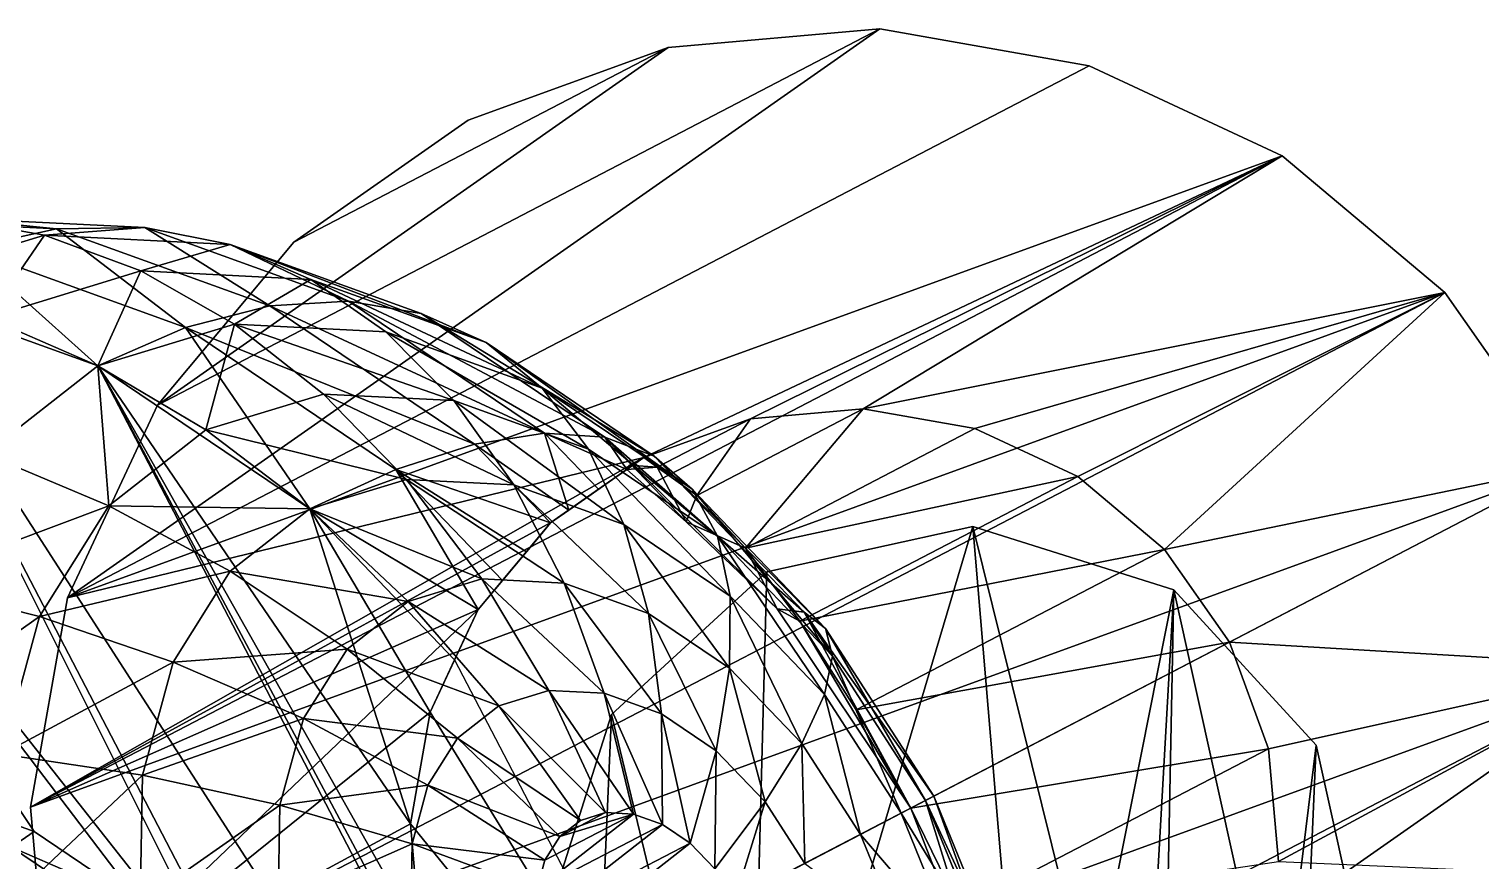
# Model space of a CAD drawing. Extents: x -32 to 38.3, y -16.7 to 82.8.
# Drawn here: x -23.24 to -9.87, y 32.91 to 40.57 of the extents above; entities that cross this region are included whole.
import ezdxf

# ---------------------------------------------------------------- set-up
doc = ezdxf.new("R2010")
doc.units = 0
doc.header["$MEASUREMENT"] = 0
doc.layers.add('STL2DXF', color=7, linetype='Continuous')

msp = doc.modelspace()

# ---------------------------------------------------------------- linework, layer by layer
at = {"layer": 'STL2DXF'}
for points in [[(-15.408, 40.573, 7.251), (-22.062, 37.109, 7.251), (-22.89, 35.334, 7.251)], [(-15.408, 40.573, 7.251), (-22.89, 35.334, 7.251), (-13.48, 40.233, 7.251)], [(-22.062, 37.109, 5), (-15.408, 40.573, 5), (-22.89, 35.334, 5)], [(-22.89, 35.334, 5), (-15.408, 40.573, 5), (-13.48, 40.233, 5)], [(-17.359, 40.402, 7.251), (-22.062, 37.109, 7.251), (-15.408, 40.573, 7.251)], [(-22.062, 37.109, 5), (-17.359, 40.402, 5), (-15.408, 40.573, 5)], [(-15.408, 40.573, 7.251), (-17.359, 40.402, 5), (-17.359, 40.402, 7.251)], [(-17.359, 40.402, 5), (-15.408, 40.573, 7.251), (-15.408, 40.573, 5)], [(-13.48, 40.233, 7.251), (-15.408, 40.573, 5), (-15.408, 40.573, 7.251)], [(-15.408, 40.573, 5), (-13.48, 40.233, 7.251), (-13.48, 40.233, 5)], [(-17.359, 40.402, 7.251), (-20.804, 38.609, 7.251), (-22.062, 37.109, 7.251)], [(-20.804, 38.609, 5), (-17.359, 40.402, 5), (-22.062, 37.109, 5)], [(-20.804, 38.609, 7.251), (-17.359, 40.402, 7.251), (-19.199, 39.732, 7.251)], [(-17.359, 40.402, 5), (-20.804, 38.609, 5), (-19.199, 39.732, 5)], [(-17.359, 40.402, 7.251), (-19.199, 39.732, 5), (-19.199, 39.732, 7.251)], [(-19.199, 39.732, 5), (-17.359, 40.402, 7.251), (-17.359, 40.402, 5)], [(-13.48, 40.233, 7.251), (-22.89, 35.334, 7.251), (-11.705, 39.405, 7.251)], [(-22.89, 35.334, 5), (-13.48, 40.233, 5), (-11.705, 39.405, 5)], [(-13.48, 40.233, 7.251), (-11.705, 39.405, 5), (-13.48, 40.233, 5)], [(-11.705, 39.405, 5), (-13.48, 40.233, 7.251), (-11.705, 39.405, 7.251)], [(-19.199, 39.732, 7.251), (-20.804, 38.609, 5), (-20.804, 38.609, 7.251)], [(-20.804, 38.609, 5), (-19.199, 39.732, 7.251), (-19.199, 39.732, 5)], [(-22.89, 35.334, 5), (-11.705, 39.405, 5), (-23.23, 33.405, 5)], [(-23.23, 33.405, 5), (-11.705, 39.405, 5), (-10.205, 38.146, 5)], [(-11.705, 39.405, 7.251), (-22.89, 35.334, 7.251), (-17.583, 36.626, 7.251)], [(-11.705, 39.405, 7.251), (-17.583, 36.626, 7.251), (-16.601, 36.983, 7.251)], [(-11.705, 39.405, 7.251), (-16.601, 36.983, 7.251), (-15.561, 37.074, 7.251)], [(-11.705, 39.405, 7.251), (-15.561, 37.074, 7.251), (-10.205, 38.146, 7.251)], [(-11.705, 39.405, 7.251), (-10.205, 38.146, 5), (-11.705, 39.405, 5)], [(-10.205, 38.146, 5), (-11.705, 39.405, 7.251), (-10.205, 38.146, 7.251)], [(-24.002, 38.835, 30.337), (-22.992, 38.731, 27.737), (-24.899, 38.827, 29.384)], [(-23.818, 38.55, 26.739), (-24.899, 38.827, 29.384), (-22.992, 38.731, 27.737)], [(-24.002, 38.835, 30.337), (-24.645, 38.204, 32.857), (-23.102, 38.674, 31.272)], [(-22.992, 38.731, 27.737), (-24.002, 38.835, 30.337), (-22.179, 38.744, 28.761)], [(-23.102, 38.674, 31.272), (-22.179, 38.744, 28.761), (-24.002, 38.835, 30.337)], [(-23.627, 37.914, 33.626), (-23.102, 38.674, 31.272), (-24.645, 38.204, 32.857)], [(-22.992, 38.731, 27.737), (-21.803, 37.823, 25.287), (-23.818, 38.55, 26.739)], [(-23.102, 38.674, 31.272), (-23.627, 37.914, 33.626), (-22.214, 38.345, 32.174)], [(-22.179, 38.744, 28.761), (-23.102, 38.674, 31.272), (-21.393, 38.588, 29.795)], [(-22.214, 38.345, 32.174), (-21.393, 38.588, 29.795), (-23.102, 38.674, 31.272)], [(-22.179, 38.744, 28.761), (-21.028, 38.023, 26.322), (-22.992, 38.731, 27.737)], [(-21.803, 37.823, 25.287), (-22.992, 38.731, 27.737), (-21.028, 38.023, 26.322)], [(-21.028, 38.023, 26.322), (-22.179, 38.744, 28.761), (-20.301, 38.067, 27.408)], [(-21.393, 38.588, 29.795), (-20.301, 38.067, 27.408), (-22.179, 38.744, 28.761)], [(-23.818, 38.55, 26.739), (-22.612, 37.47, 24.322), (-24.645, 38.204, 25.786)], [(-22.612, 37.47, 24.322), (-23.818, 38.55, 26.739), (-21.803, 37.823, 25.287)], [(-21.393, 38.588, 29.795), (-22.214, 38.345, 32.174), (-20.648, 38.267, 30.821)], [(-20.804, 38.609, 7.251), (-22.062, 37.109, 5), (-22.062, 37.109, 7.251)], [(-22.062, 37.109, 5), (-20.804, 38.609, 7.251), (-20.804, 38.609, 5)], [(-20.301, 38.067, 27.408), (-21.393, 38.588, 29.795), (-19.632, 37.953, 28.527)], [(-21.393, 38.588, 29.795), (-19.035, 37.685, 29.659), (-19.632, 37.953, 28.527)], [(-19.035, 37.685, 29.659), (-21.393, 38.588, 29.795), (-20.648, 38.267, 30.821)], [(-24.645, 38.204, 25.786), (-21.35, 31.614, 25.907), (-26.619, 38.302, 27.491)], [(-26.619, 38.302, 27.491), (-21.35, 31.614, 25.907), (-22.22, 32.521, 26.26)], [(-26.619, 38.302, 27.491), (-22.22, 32.521, 26.26), (-23.197, 33.18, 26.822)], [(-26.619, 38.302, 27.491), (-23.197, 33.18, 26.822), (-24.213, 33.547, 27.554)], [(-22.612, 37.47, 34.322), (-22.214, 38.345, 32.174), (-23.627, 37.914, 33.626)], [(-22.214, 38.345, 32.174), (-22.612, 37.47, 34.322), (-21.353, 37.854, 33.027)], [(-21.353, 37.854, 33.027), (-20.648, 38.267, 30.821), (-22.214, 38.345, 32.174)], [(-20.648, 38.267, 30.821), (-21.353, 37.854, 33.027), (-19.957, 37.784, 31.822)], [(-20.648, 38.267, 30.821), (-18.519, 37.266, 30.786), (-19.035, 37.685, 29.659)], [(-18.519, 37.266, 30.786), (-20.648, 38.267, 30.821), (-19.957, 37.784, 31.822)], [(-22.612, 37.47, 24.322), (-16.082, 24.926, 24.322), (-24.645, 38.204, 25.786)], [(-24.645, 38.204, 25.786), (-16.082, 24.926, 24.322), (-20.646, 30.522, 25.786)], [(-24.645, 38.204, 25.786), (-20.646, 30.522, 25.786), (-21.35, 31.614, 25.907)], [(-23.23, 33.405, 5), (-10.205, 38.146, 5), (-23.059, 31.454, 5)], [(-23.059, 31.454, 5), (-10.205, 38.146, 5), (-9.081, 36.542, 5)], [(-10.205, 38.146, 7.251), (-15.561, 37.074, 7.251), (-14.533, 36.893, 7.251)], [(-10.205, 38.146, 7.251), (-14.533, 36.893, 7.251), (-13.586, 36.452, 7.251)], [(-10.205, 38.146, 7.251), (-13.586, 36.452, 7.251), (-12.786, 35.78, 7.251)], [(-10.205, 38.146, 7.251), (-12.786, 35.78, 7.251), (-9.081, 36.542, 7.251)], [(-10.205, 38.146, 7.251), (-9.081, 36.542, 5), (-10.205, 38.146, 5)], [(-9.081, 36.542, 5), (-10.205, 38.146, 7.251), (-9.081, 36.542, 7.251)], [(-19.142, 36.75, 25.237), (-21.803, 37.823, 25.287), (-21.028, 38.023, 26.322)], [(-18.496, 36.849, 26.37), (-21.028, 38.023, 26.322), (-20.301, 38.067, 27.408)], [(-21.028, 38.023, 26.322), (-18.496, 36.849, 26.37), (-19.142, 36.75, 25.237)], [(-20.301, 38.067, 27.408), (-17.941, 36.812, 27.554), (-18.496, 36.849, 26.37)], [(-17.941, 36.812, 27.554), (-20.301, 38.067, 27.408), (-19.632, 37.953, 28.527)], [(-23.627, 37.914, 33.626), (-23.648, 36.659, 35.616), (-22.612, 37.47, 34.322)], [(-21.617, 36.88, 34.931), (-21.353, 37.854, 33.027), (-22.612, 37.47, 34.322)], [(-21.353, 37.854, 33.027), (-21.617, 36.88, 34.931), (-20.533, 37.21, 33.817)], [(-21.353, 37.854, 33.027), (-19.331, 37.15, 32.779), (-19.957, 37.784, 31.822)], [(-19.331, 37.15, 32.779), (-21.353, 37.854, 33.027), (-20.533, 37.21, 33.817)], [(-19.632, 37.953, 28.527), (-17.486, 36.639, 28.768), (-17.941, 36.812, 27.554)], [(-17.486, 36.639, 28.768), (-19.632, 37.953, 28.527), (-19.035, 37.685, 29.659)], [(-21.803, 37.823, 25.287), (-20.659, 36.152, 23.198), (-22.612, 37.47, 24.322)], [(-20.659, 36.152, 23.198), (-21.803, 37.823, 25.287), (-19.867, 36.516, 24.173)], [(-21.803, 37.823, 25.287), (-19.142, 36.75, 25.237), (-19.867, 36.516, 24.173)], [(-19.957, 37.784, 31.822), (-18.093, 36.704, 31.888), (-18.519, 37.266, 30.786)], [(-18.093, 36.704, 31.888), (-19.957, 37.784, 31.822), (-19.331, 37.15, 32.779)], [(-19.035, 37.685, 29.659), (-17.138, 36.334, 29.991), (-17.486, 36.639, 28.768)], [(-17.138, 36.334, 29.991), (-19.035, 37.685, 29.659), (-18.519, 37.266, 30.786)], [(-22.509, 36.181, 36.046), (-22.612, 37.47, 34.322), (-23.648, 36.659, 35.616)], [(-22.612, 37.47, 34.322), (-22.509, 36.181, 36.046), (-21.617, 36.88, 34.931)], [(-19.284, 31.231, 24.251), (-16.082, 24.926, 24.322), (-22.612, 37.47, 24.322)], [(-20.659, 36.152, 23.198), (-19.732, 33.253, 23.715), (-22.612, 37.47, 24.322)], [(-22.612, 37.47, 24.322), (-19.732, 33.253, 23.715), (-19.641, 32.212, 24.114)], [(-22.612, 37.47, 24.322), (-19.641, 32.212, 24.114), (-19.284, 31.231, 24.251)], [(-21.617, 36.88, 34.931), (-19.768, 36.424, 34.53), (-20.533, 37.21, 33.817)], [(-20.533, 37.21, 33.817), (-18.781, 36.374, 33.678), (-19.331, 37.15, 32.779)], [(-18.781, 36.374, 33.678), (-20.533, 37.21, 33.817), (-19.768, 36.424, 34.53)], [(-18.519, 37.266, 30.786), (-16.904, 35.901, 31.204), (-17.138, 36.334, 29.991)], [(-16.904, 35.901, 31.204), (-18.519, 37.266, 30.786), (-18.093, 36.704, 31.888)], [(-22.062, 37.109, 7.251), (-22.89, 35.334, 5), (-22.89, 35.334, 7.251)], [(-22.89, 35.334, 5), (-22.062, 37.109, 7.251), (-22.062, 37.109, 5)], [(-19.331, 37.15, 32.779), (-17.765, 36.008, 32.945), (-18.093, 36.704, 31.888)], [(-17.765, 36.008, 32.945), (-19.331, 37.15, 32.779), (-18.781, 36.374, 33.678)], [(-15.561, 37.074, 22.251), (-16.601, 36.983, 22.251), (-17.095, 36.276, 27.251)], [(-16.647, 35.792, 27.251), (-15.561, 37.074, 22.251), (-17.095, 36.276, 27.251)], [(-14.533, 36.893, 22.251), (-15.561, 37.074, 22.251), (-16.647, 35.792, 27.251)], [(-15.561, 37.074, 22.251), (-16.601, 36.983, 7.251), (-16.601, 36.983, 22.251)], [(-16.601, 36.983, 7.251), (-15.561, 37.074, 22.251), (-15.561, 37.074, 7.251)], [(-14.533, 36.893, 22.251), (-15.561, 37.074, 7.251), (-15.561, 37.074, 22.251)], [(-15.561, 37.074, 7.251), (-14.533, 36.893, 22.251), (-14.533, 36.893, 7.251)], [(-16.601, 36.983, 22.251), (-17.583, 36.626, 22.251), (-17.459, 36.537, 27.251)], [(-16.601, 36.983, 22.251), (-17.583, 36.626, 7.251), (-17.583, 36.626, 22.251)], [(-17.583, 36.626, 7.251), (-16.601, 36.983, 22.251), (-16.601, 36.983, 7.251)], [(-17.095, 36.276, 27.251), (-16.601, 36.983, 22.251), (-17.459, 36.537, 27.251)], [(-22.509, 36.181, 36.046), (-20.659, 36.152, 35.445), (-21.617, 36.88, 34.931)], [(-19.768, 36.424, 34.53), (-21.617, 36.88, 34.931), (-20.659, 36.152, 35.445)], [(-18.496, 36.849, 26.37), (-18.273, 36.142, 25.422), (-19.142, 36.75, 25.237)], [(-18.496, 36.849, 26.37), (-17.739, 36.516, 27.251), (-18.001, 36.333, 26.169)], [(-17.739, 36.516, 27.251), (-18.496, 36.849, 26.37), (-17.941, 36.812, 27.554)], [(-18.273, 36.142, 25.422), (-18.496, 36.849, 26.37), (-18.001, 36.333, 26.169)], [(-17.739, 36.516, 27.251), (-17.941, 36.812, 27.554), (-17.194, 36.033, 27.251)], [(-17.941, 36.812, 27.554), (-16.354, 35.231, 27.251), (-17.194, 36.033, 27.251)], [(-16.354, 35.231, 27.251), (-17.941, 36.812, 27.554), (-16.105, 35.201, 28.207)], [(-16.105, 35.201, 28.207), (-17.941, 36.812, 27.554), (-17.486, 36.639, 28.768)], [(-16.647, 35.792, 27.251), (-13.586, 36.452, 22.251), (-14.533, 36.893, 22.251)], [(-14.533, 36.893, 22.251), (-13.586, 36.452, 7.251), (-14.533, 36.893, 7.251)], [(-13.586, 36.452, 7.251), (-14.533, 36.893, 22.251), (-13.586, 36.452, 22.251)], [(-24.392, 35.476, 36.822), (-22.509, 36.181, 36.046), (-23.648, 36.659, 35.616)], [(-19.142, 36.75, 25.237), (-18.441, 36.025, 24.953), (-19.867, 36.516, 24.173)], [(-18.273, 36.142, 25.422), (-18.441, 36.025, 24.953), (-19.142, 36.75, 25.237)], [(-18.093, 36.704, 31.888), (-16.788, 35.348, 32.383), (-16.904, 35.901, 31.204)], [(-16.788, 35.348, 32.383), (-18.093, 36.704, 31.888), (-17.765, 36.008, 32.945)], [(-17.486, 36.639, 28.768), (-15.908, 35.052, 29.492), (-16.105, 35.201, 28.207)], [(-15.908, 35.052, 29.492), (-17.486, 36.639, 28.768), (-17.138, 36.334, 29.991)], [(-23.23, 33.405, 7.251), (-17.583, 36.626, 7.251), (-22.89, 35.334, 7.251)], [(-17.583, 36.626, 7.251), (-23.23, 33.405, 7.251), (-18.438, 36.027, 7.251)], [(-23.059, 31.454, 5), (-9.081, 36.542, 5), (-22.39, 29.614, 5)], [(-22.39, 29.614, 5), (-9.081, 36.542, 5), (-8.412, 34.702, 5)], [(-19.109, 35.227, 23.321), (-20.659, 36.152, 23.198), (-19.867, 36.516, 24.173)], [(-18.441, 36.025, 24.953), (-18.664, 35.758, 24.364), (-19.867, 36.516, 24.173)], [(-18.664, 35.758, 24.364), (-18.885, 35.494, 23.775), (-19.867, 36.516, 24.173)], [(-19.109, 35.227, 23.321), (-19.867, 36.516, 24.173), (-18.885, 35.494, 23.775)], [(-18.273, 36.142, 25.422), (-17.583, 36.626, 7.251), (-18.438, 36.027, 7.251)], [(-17.583, 36.626, 7.251), (-18.273, 36.142, 25.422), (-18.001, 36.333, 26.169)], [(-17.583, 36.626, 7.251), (-18.001, 36.333, 26.169), (-17.739, 36.516, 22.251)], [(-17.739, 36.516, 22.251), (-18.001, 36.333, 26.169), (-17.739, 36.516, 27.251)], [(-17.583, 36.626, 22.251), (-17.739, 36.516, 22.251), (-17.715, 36.557, 27.251)], [(-17.583, 36.626, 7.251), (-17.739, 36.516, 22.251), (-17.583, 36.626, 22.251)], [(-17.715, 36.557, 27.251), (-17.739, 36.516, 22.251), (-17.739, 36.516, 27.251)], [(-17.739, 36.516, 27.251), (-17.459, 36.537, 27.251), (-17.715, 36.557, 27.251)], [(-17.459, 36.537, 27.251), (-17.739, 36.516, 27.251), (-17.194, 36.033, 27.251)], [(-17.459, 36.537, 27.251), (-17.583, 36.626, 22.251), (-17.715, 36.557, 27.251)], [(-17.459, 36.537, 27.251), (-17.194, 36.033, 27.251), (-17.095, 36.276, 27.251)], [(-9.081, 36.542, 7.251), (-12.786, 35.78, 7.251), (-12.188, 34.925, 7.251)], [(-9.081, 36.542, 7.251), (-12.188, 34.925, 7.251), (-8.412, 34.702, 7.251)], [(-20.659, 36.152, 35.445), (-19.073, 35.508, 35.154), (-19.768, 36.424, 34.53)], [(-19.768, 36.424, 34.53), (-18.317, 35.47, 34.501), (-18.781, 36.374, 33.678)], [(-18.317, 35.47, 34.501), (-19.768, 36.424, 34.53), (-19.073, 35.508, 35.154)], [(-18.781, 36.374, 33.678), (-17.539, 35.19, 33.941), (-17.765, 36.008, 32.945)], [(-17.539, 35.19, 33.941), (-18.781, 36.374, 33.678), (-18.317, 35.47, 34.501)], [(-16.146, 35.119, 27.251), (-13.586, 36.452, 22.251), (-16.647, 35.792, 27.251)], [(-16.146, 35.119, 27.251), (-12.786, 35.78, 22.251), (-13.586, 36.452, 22.251)], [(-13.586, 36.452, 22.251), (-12.786, 35.78, 7.251), (-13.586, 36.452, 7.251)], [(-12.786, 35.78, 7.251), (-13.586, 36.452, 22.251), (-12.786, 35.78, 22.251)], [(-17.095, 36.276, 27.251), (-17.194, 36.033, 27.251), (-16.647, 35.792, 27.251)], [(-17.138, 36.334, 29.991), (-15.845, 34.797, 30.774), (-15.908, 35.052, 29.492)], [(-15.845, 34.797, 30.774), (-17.138, 36.334, 29.991), (-16.904, 35.901, 31.204)], [(-22.509, 36.181, 36.046), (-24.392, 35.476, 36.822), (-23.149, 35.162, 37.084)], [(-23.149, 35.162, 37.084), (-21.392, 35.579, 36.36), (-22.509, 36.181, 36.046)], [(-20.659, 36.152, 35.445), (-22.509, 36.181, 36.046), (-21.392, 35.579, 36.36)], [(-21.392, 35.579, 36.36), (-19.754, 35.3, 35.854), (-20.659, 36.152, 35.445)], [(-19.073, 35.508, 35.154), (-20.659, 36.152, 35.445), (-19.754, 35.3, 35.854)], [(-20.659, 36.152, 23.198), (-19.109, 35.227, 23.321), (-19.326, 34.763, 22.657)], [(-19.55, 34.281, 23.079), (-20.659, 36.152, 23.198), (-19.326, 34.763, 22.657)], [(-20.659, 36.152, 23.198), (-19.55, 34.281, 23.079), (-19.732, 33.253, 23.715)], [(-18.273, 36.142, 25.422), (-18.438, 36.027, 7.251), (-18.441, 36.025, 24.953)], [(-18.438, 36.027, 7.251), (-23.23, 33.405, 7.251), (-19.109, 35.227, 7.251)], [(-18.438, 36.027, 7.251), (-19.109, 35.227, 7.251), (-18.441, 36.025, 24.953)], [(-18.441, 36.025, 24.953), (-19.109, 35.227, 7.251), (-18.522, 35.927, 24.737)], [(-18.664, 35.758, 24.364), (-18.441, 36.025, 24.953), (-18.522, 35.927, 24.737)], [(-17.765, 36.008, 32.945), (-16.792, 34.685, 33.511), (-16.788, 35.348, 32.383)], [(-16.792, 34.685, 33.511), (-17.765, 36.008, 32.945), (-17.539, 35.19, 33.941)], [(-16.647, 35.792, 27.251), (-17.194, 36.033, 27.251), (-16.354, 35.231, 27.251)], [(-14.554, 35.992, 1), (-13.965, 29.03, 1), (-16.621, 29.03, 1)], [(-14.554, 35.992, 1), (-16.621, 29.03, 1), (-16.449, 35.572, 1)], [(-14.554, 35.992, 5), (-12.826, 29.03, 5), (-16.621, 29.03, 5)], [(-14.554, 35.992, 5), (-16.621, 29.03, 5), (-16.449, 35.572, 5)], [(-16.449, 35.572, 1), (-14.554, 35.992, 5), (-16.449, 35.572, 5)], [(-14.554, 35.992, 5), (-16.449, 35.572, 1), (-14.554, 35.992, 1)], [(-12.702, 35.408, 1), (-13.965, 29.03, 1), (-14.554, 35.992, 1)], [(-12.702, 35.408, 5), (-12.826, 29.03, 5), (-14.554, 35.992, 5)], [(-14.554, 35.992, 1), (-12.702, 35.408, 5), (-14.554, 35.992, 5)], [(-12.702, 35.408, 5), (-14.554, 35.992, 1), (-12.702, 35.408, 1)], [(-19.109, 35.227, 7.251), (-18.885, 35.494, 23.775), (-18.522, 35.927, 24.737)], [(-18.522, 35.927, 24.737), (-18.885, 35.494, 23.775), (-18.664, 35.758, 24.364)], [(-16.904, 35.901, 31.204), (-15.918, 34.442, 32.03), (-15.845, 34.797, 30.774)], [(-15.918, 34.442, 32.03), (-16.904, 35.901, 31.204), (-16.788, 35.348, 32.383)], [(-16.647, 35.792, 27.251), (-16.354, 35.231, 27.251), (-16.146, 35.119, 27.251)], [(-15.626, 34.302, 27.251), (-12.786, 35.78, 22.251), (-16.146, 35.119, 27.251)], [(-15.626, 34.302, 27.251), (-12.786, 35.78, 22.251), (-16.146, 35.119, 27.251)], [(-15.626, 34.302, 27.251), (-12.188, 34.925, 22.251), (-12.786, 35.78, 22.251)], [(-12.786, 35.78, 22.251), (-12.188, 34.925, 7.251), (-12.786, 35.78, 7.251)], [(-12.188, 34.925, 7.251), (-12.786, 35.78, 22.251), (-12.188, 34.925, 22.251)], [(-21.392, 35.579, 36.36), (-23.149, 35.162, 37.084), (-21.917, 34.742, 37.213)], [(-21.917, 34.742, 37.213), (-20.315, 34.861, 36.555), (-21.392, 35.579, 36.36)], [(-19.754, 35.3, 35.854), (-21.392, 35.579, 36.36), (-20.315, 34.861, 36.555)], [(-16.449, 35.572, 1), (-16.621, 29.03, 1), (-17.881, 34.26, 1)], [(-16.449, 35.572, 5), (-16.621, 29.03, 5), (-17.881, 34.26, 5)], [(-17.881, 34.26, 1), (-16.449, 35.572, 5), (-17.881, 34.26, 5)], [(-16.449, 35.572, 5), (-17.881, 34.26, 1), (-16.449, 35.572, 1)], [(-24.791, 34.001, 37.857), (-23.149, 35.162, 37.084), (-24.392, 35.476, 36.822)], [(-19.754, 35.3, 35.854), (-18.458, 34.48, 35.678), (-19.073, 35.508, 35.154)], [(-18.885, 35.494, 23.775), (-19.109, 35.227, 7.251), (-19.109, 35.227, 23.321)], [(-19.073, 35.508, 35.154), (-17.947, 34.454, 35.237), (-18.317, 35.47, 34.501)], [(-17.947, 34.454, 35.237), (-19.073, 35.508, 35.154), (-18.458, 34.48, 35.678)], [(-18.317, 35.47, 34.501), (-17.42, 34.264, 34.858), (-17.539, 35.19, 33.941)], [(-17.42, 34.264, 34.858), (-18.317, 35.47, 34.501), (-17.947, 34.454, 35.237)], [(-23.23, 33.405, 7.251), (-22.89, 35.334, 5), (-23.23, 33.405, 5)], [(-22.89, 35.334, 5), (-23.23, 33.405, 7.251), (-22.89, 35.334, 7.251)], [(-20.315, 34.861, 36.555), (-18.918, 34.339, 36.152), (-19.754, 35.3, 35.854)], [(-18.458, 34.48, 35.678), (-19.754, 35.3, 35.854), (-18.918, 34.339, 36.152)], [(-16.126, 33.991, 33.241), (-16.788, 35.348, 32.383), (-16.792, 34.685, 33.511)], [(-16.788, 35.348, 32.383), (-16.126, 33.991, 33.241), (-15.918, 34.442, 32.03)], [(-11.39, 33.977, 1), (-13.965, 13.03, 1), (-12.702, 35.408, 1)], [(-12.702, 35.408, 1), (-13.965, 13.03, 1), (-13.965, 29.03, 1)], [(-12.702, 35.408, 5), (-11.554, 30.23, 5), (-12.826, 29.03, 5)], [(-11.39, 33.977, 5), (-11.554, 30.23, 5), (-12.702, 35.408, 5)], [(-11.39, 33.977, 5), (-12.702, 35.408, 1), (-11.39, 33.977, 1)], [(-12.702, 35.408, 1), (-11.39, 33.977, 5), (-12.702, 35.408, 5)], [(-19.109, 35.227, 7.251), (-23.23, 33.405, 7.251), (-23.059, 31.454, 7.251)], [(-19.109, 35.227, 7.251), (-23.059, 31.454, 7.251), (-19.55, 34.281, 7.251)], [(-19.55, 34.281, 7.251), (-19.326, 34.763, 22.657), (-19.109, 35.227, 7.251)], [(-19.109, 35.227, 7.251), (-19.326, 34.763, 22.657), (-19.109, 35.227, 23.321)], [(-17.539, 35.19, 33.941), (-16.915, 33.923, 34.567), (-16.792, 34.685, 33.511)], [(-16.915, 33.923, 34.567), (-17.539, 35.19, 33.941), (-17.42, 34.264, 34.858)], [(-16.105, 35.201, 28.207), (-15.123, 33.397, 27.251), (-16.354, 35.231, 27.251)], [(-16.146, 35.119, 27.251), (-16.354, 35.231, 27.251), (-15.123, 33.397, 27.251)], [(-16.105, 35.201, 28.207), (-14.912, 33.507, 29.322), (-14.987, 33.467, 28.016)], [(-14.912, 33.507, 29.322), (-16.105, 35.201, 28.207), (-15.908, 35.052, 29.492)], [(-15.123, 33.397, 27.251), (-16.105, 35.201, 28.207), (-14.987, 33.467, 28.016)], [(-23.149, 35.162, 37.084), (-24.791, 34.001, 37.857), (-23.493, 33.893, 37.975)], [(-23.493, 33.893, 37.975), (-21.917, 34.742, 37.213), (-23.149, 35.162, 37.084)], [(-16.146, 35.119, 27.251), (-15.123, 33.397, 27.251), (-15.626, 34.302, 27.251)], [(-15.908, 35.052, 29.492), (-14.987, 33.467, 30.627), (-14.912, 33.507, 29.322)], [(-14.987, 33.467, 30.627), (-15.908, 35.052, 29.492), (-15.845, 34.797, 30.774)], [(-15.123, 33.397, 27.251), (-12.188, 34.925, 22.251), (-15.626, 34.302, 27.251)], [(-15.123, 33.397, 27.251), (-11.83, 33.944, 22.251), (-12.188, 34.925, 22.251)], [(-8.412, 34.702, 7.251), (-12.188, 34.925, 7.251), (-11.83, 33.944, 7.251)], [(-12.188, 34.925, 22.251), (-11.83, 33.944, 7.251), (-12.188, 34.925, 7.251)], [(-11.83, 33.944, 7.251), (-12.188, 34.925, 22.251), (-11.83, 33.944, 22.251)], [(-20.315, 34.861, 36.555), (-21.917, 34.742, 37.213), (-20.717, 34.221, 37.207)], [(-20.717, 34.221, 37.207), (-19.298, 34.042, 36.625), (-20.315, 34.861, 36.555)], [(-18.918, 34.339, 36.152), (-20.315, 34.861, 36.555), (-19.298, 34.042, 36.625)], [(-15.214, 33.35, 31.91), (-15.845, 34.797, 30.774), (-15.918, 34.442, 32.03)], [(-15.845, 34.797, 30.774), (-15.214, 33.35, 31.91), (-14.987, 33.467, 30.627)], [(-21.917, 34.742, 37.213), (-23.493, 33.893, 37.975), (-22.2, 33.699, 37.945)], [(-22.39, 29.614, 5), (-8.412, 34.702, 5), (-21.266, 28.01, 5)], [(-22.2, 33.699, 37.945), (-20.717, 34.221, 37.207), (-21.917, 34.742, 37.213)], [(-21.266, 28.01, 5), (-8.412, 34.702, 5), (-19.766, 26.751, 5)], [(-19.766, 26.751, 5), (-8.412, 34.702, 5), (-8.241, 32.751, 5)], [(-19.326, 34.763, 22.657), (-19.55, 34.281, 7.251), (-19.55, 34.281, 23.079)], [(-16.414, 29.171, 22.657), (-19.55, 34.281, 23.079), (-19.326, 34.763, 22.657)], [(-16.465, 33.454, 34.384), (-16.792, 34.685, 33.511), (-16.915, 33.923, 34.567)], [(-16.792, 34.685, 33.511), (-16.465, 33.454, 34.384), (-16.126, 33.991, 33.241)], [(-8.412, 34.702, 7.251), (-11.83, 33.944, 7.251), (-11.739, 32.904, 7.251)], [(-8.412, 34.702, 7.251), (-11.739, 32.904, 7.251), (-8.241, 32.751, 7.251)], [(-18.918, 34.339, 36.152), (-17.934, 33.355, 36.093), (-18.458, 34.48, 35.678)], [(-18.458, 34.48, 35.678), (-17.676, 33.342, 35.871), (-17.947, 34.454, 35.237)], [(-17.676, 33.342, 35.871), (-18.458, 34.48, 35.678), (-17.934, 33.355, 36.093)], [(-17.947, 34.454, 35.237), (-17.411, 33.247, 35.68), (-17.42, 34.264, 34.858)], [(-17.411, 33.247, 35.68), (-17.947, 34.454, 35.237), (-17.676, 33.342, 35.871)], [(-15.587, 33.155, 33.148), (-15.918, 34.442, 32.03), (-16.126, 33.991, 33.241)], [(-15.918, 34.442, 32.03), (-15.587, 33.155, 33.148), (-15.214, 33.35, 31.91)], [(-19.55, 34.281, 7.251), (-23.059, 31.454, 7.251), (-19.732, 33.253, 7.251)], [(-19.732, 33.253, 23.715), (-19.55, 34.281, 7.251), (-19.732, 33.253, 7.251)], [(-19.55, 34.281, 7.251), (-19.732, 33.253, 23.715), (-19.55, 34.281, 23.079)], [(-19.55, 34.281, 23.079), (-16.414, 29.171, 22.657), (-19.732, 33.253, 23.715)], [(-19.298, 34.042, 36.625), (-18.166, 33.284, 36.332), (-18.918, 34.339, 36.152)], [(-17.934, 33.355, 36.093), (-18.918, 34.339, 36.152), (-18.166, 33.284, 36.332)], [(-17.881, 34.26, 1), (-18.044, 30.513, 1), (-18.465, 32.409, 1)], [(-17.881, 34.26, 5), (-18.044, 30.513, 5), (-18.465, 32.409, 5)], [(-17.881, 34.26, 1), (-18.465, 32.409, 5), (-18.465, 32.409, 1)], [(-18.465, 32.409, 5), (-17.881, 34.26, 1), (-17.881, 34.26, 5)], [(-17.881, 34.26, 1), (-16.621, 29.03, 1), (-18.044, 30.513, 1)], [(-17.881, 34.26, 5), (-16.621, 29.03, 5), (-18.044, 30.513, 5)], [(-17.42, 34.264, 34.858), (-17.156, 33.075, 35.533), (-16.915, 33.923, 34.567)], [(-17.156, 33.075, 35.533), (-17.42, 34.264, 34.858), (-17.411, 33.247, 35.68)], [(-20.717, 34.221, 37.207), (-22.2, 33.699, 37.945), (-20.934, 33.423, 37.768)], [(-20.934, 33.423, 37.768), (-19.57, 33.609, 37.067), (-20.717, 34.221, 37.207)], [(-19.298, 34.042, 36.625), (-20.717, 34.221, 37.207), (-19.57, 33.609, 37.067)], [(-19.57, 33.609, 37.067), (-18.357, 33.135, 36.571), (-19.298, 34.042, 36.625)], [(-18.166, 33.284, 36.332), (-19.298, 34.042, 36.625), (-18.357, 33.135, 36.571)], [(-16.1, 32.888, 34.322), (-16.126, 33.991, 33.241), (-16.465, 33.454, 34.384)], [(-16.126, 33.991, 33.241), (-16.1, 32.888, 34.322), (-15.587, 33.155, 33.148)], [(-10.97, 32.081, 1), (-13.965, 13.03, 1), (-11.39, 33.977, 1)], [(-11.554, 30.23, 5), (-11.39, 33.977, 5), (-10.97, 32.081, 5)], [(-11.39, 33.977, 5), (-10.97, 32.081, 4), (-10.97, 32.081, 5)], [(-10.97, 32.081, 4), (-11.39, 33.977, 5), (-11.39, 33.977, 1)], [(-11.39, 33.977, 1), (-10.97, 32.081, 1), (-10.97, 32.081, 4)], [(-23.518, 32.458, 38.659), (-22.2, 33.699, 37.945), (-23.493, 33.893, 37.975)], [(-16.928, 32.838, 35.441), (-16.915, 33.923, 34.567), (-17.156, 33.075, 35.533)], [(-16.915, 33.923, 34.567), (-16.928, 32.838, 35.441), (-16.465, 33.454, 34.384)], [(-14.67, 32.466, 27.251), (-11.83, 33.944, 22.251), (-15.123, 33.397, 27.251)], [(-14.67, 32.466, 27.251), (-11.739, 32.904, 22.251), (-11.83, 33.944, 22.251)], [(-11.83, 33.944, 22.251), (-11.739, 32.904, 7.251), (-11.83, 33.944, 7.251)], [(-11.739, 32.904, 7.251), (-11.83, 33.944, 22.251), (-11.739, 32.904, 22.251)], [(-22.2, 33.699, 37.945), (-23.518, 32.458, 38.659), (-22.22, 32.521, 38.507)], [(-22.22, 32.521, 38.507), (-20.934, 33.423, 37.768), (-22.2, 33.699, 37.945)], [(-19.57, 33.609, 37.067), (-20.934, 33.423, 37.768), (-19.716, 33.069, 37.446)], [(-19.716, 33.069, 37.446), (-18.495, 32.916, 36.794), (-19.57, 33.609, 37.067)], [(-18.357, 33.135, 36.571), (-19.57, 33.609, 37.067), (-18.495, 32.916, 36.794)], [(-23.406, 33.037, 26.612), (-24.213, 33.547, 27.554), (-23.197, 33.18, 26.822)], [(-16.745, 32.553, 35.409), (-16.465, 33.454, 34.384), (-16.928, 32.838, 35.441)], [(-16.465, 33.454, 34.384), (-16.745, 32.553, 35.409), (-16.1, 32.888, 34.322)], [(-15.214, 33.35, 31.91), (-14.39, 32.002, 30.774), (-14.987, 33.467, 30.627)], [(-14.987, 33.467, 28.016), (-14.326, 31.336, 27.251), (-15.123, 33.397, 27.251)], [(-14.912, 33.507, 29.322), (-14.209, 31.558, 28.207), (-14.987, 33.467, 28.016)], [(-14.987, 33.467, 30.627), (-14.218, 31.805, 29.492), (-14.912, 33.507, 29.322)], [(-14.218, 31.805, 29.492), (-14.987, 33.467, 30.627), (-14.39, 32.002, 30.774)], [(-14.326, 31.336, 27.251), (-14.987, 33.467, 28.016), (-14.209, 31.558, 28.207)], [(-14.209, 31.558, 28.207), (-14.912, 33.507, 29.322), (-14.218, 31.805, 29.492)], [(-23.059, 31.454, 7.251), (-23.23, 33.405, 5), (-23.059, 31.454, 5)], [(-23.23, 33.405, 5), (-23.059, 31.454, 7.251), (-23.23, 33.405, 7.251)], [(-20.934, 33.423, 37.768), (-22.22, 32.521, 38.507), (-20.949, 32.521, 38.198)], [(-20.949, 32.521, 38.198), (-19.716, 33.069, 37.446), (-20.934, 33.423, 37.768)], [(-17.676, 33.342, 35.871), (-18.495, 32.916, 36.794), (-18.568, 32.644, 36.985)], [(-17.676, 33.342, 35.871), (-18.568, 32.644, 36.985), (-17.411, 33.247, 35.68)], [(-17.676, 33.342, 35.871), (-18.357, 33.135, 36.571), (-18.495, 32.916, 36.794)], [(-18.357, 33.135, 36.571), (-17.934, 33.355, 36.093), (-18.166, 33.284, 36.332)], [(-17.934, 33.355, 36.093), (-18.357, 33.135, 36.571), (-17.676, 33.342, 35.871)], [(-15.587, 33.155, 33.148), (-14.723, 32.146, 32.03), (-15.214, 33.35, 31.91)], [(-14.39, 32.002, 30.774), (-15.214, 33.35, 31.91), (-14.723, 32.146, 32.03)], [(-14.326, 31.336, 27.251), (-14.67, 32.466, 27.251), (-15.123, 33.397, 27.251)], [(-22.22, 32.521, 26.26), (-23.406, 33.037, 26.612), (-23.197, 33.18, 26.822)], [(-19.732, 33.253, 7.251), (-23.059, 31.454, 7.251), (-19.641, 32.212, 7.251)], [(-19.641, 32.212, 24.114), (-19.732, 33.253, 7.251), (-19.641, 32.212, 7.251)], [(-19.732, 33.253, 7.251), (-19.641, 32.212, 24.114), (-19.732, 33.253, 23.715)], [(-19.732, 33.253, 23.715), (-16.414, 29.171, 22.657), (-19.641, 32.212, 24.114)], [(-17.411, 33.247, 35.68), (-18.568, 32.644, 36.985), (-18.574, 32.336, 37.131)], [(-17.411, 33.247, 35.68), (-18.574, 32.336, 37.131), (-17.156, 33.075, 35.533)], [(-22.438, 32.383, 26.055), (-23.622, 32.822, 26.449), (-23.406, 33.037, 26.612)], [(-23.406, 33.037, 26.612), (-22.22, 32.521, 26.26), (-22.438, 32.383, 26.055)], [(-19.716, 33.069, 37.446), (-20.949, 32.521, 38.198), (-19.727, 32.459, 37.737)], [(-19.727, 32.459, 37.737), (-18.568, 32.644, 36.985), (-19.716, 33.069, 37.446)], [(-18.495, 32.916, 36.794), (-19.716, 33.069, 37.446), (-18.568, 32.644, 36.985)], [(-17.156, 33.075, 35.533), (-18.574, 32.336, 37.131), (-18.51, 32.015, 37.224)], [(-17.156, 33.075, 35.533), (-18.51, 32.015, 37.224), (-16.928, 32.838, 35.441)], [(-16.1, 32.888, 34.322), (-15.211, 32.234, 33.241), (-15.587, 33.155, 33.148)], [(-14.723, 32.146, 32.03), (-15.587, 33.155, 33.148), (-15.211, 32.234, 33.241)]]:
    msp.add_3dface(points, dxfattribs=at)

doc.saveas('drawing.dxf')
